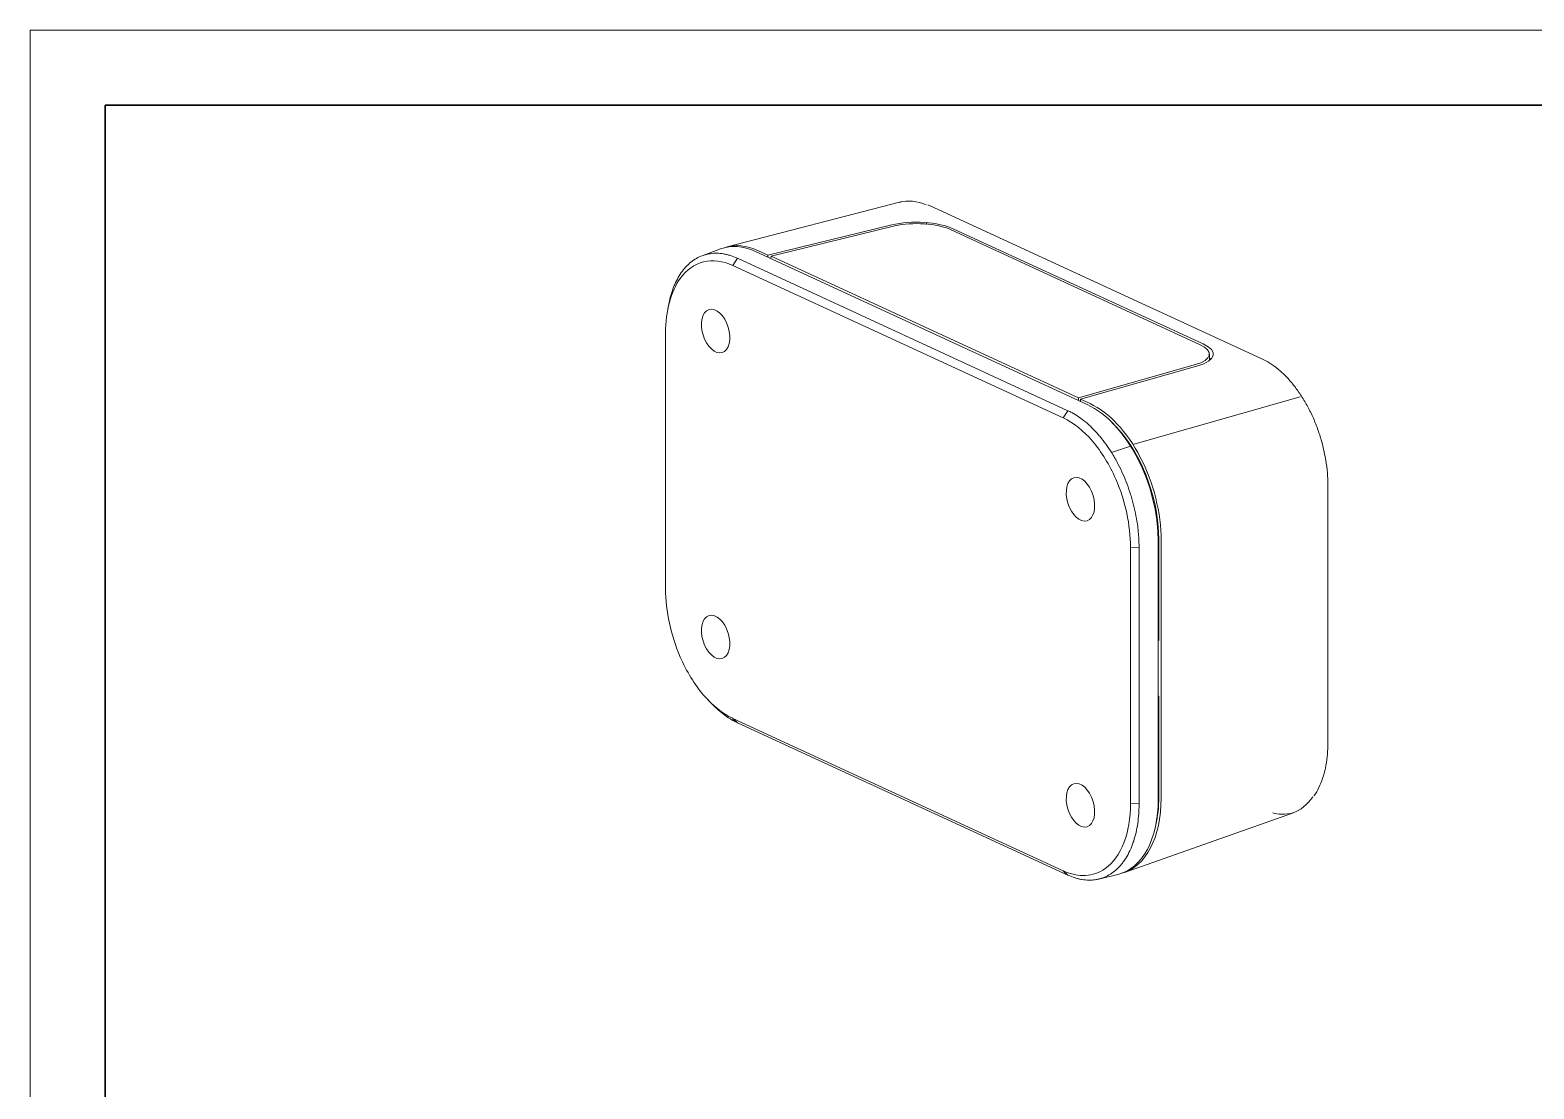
# Model space of a CAD drawing. Header units: millimetres. Extents: x -945 to 945, y -155 to 148.
# Drawn here: x -945.2 to -744.9, y 7.4 to 148.5 of the extents above; entities that cross this region are included whole.
import ezdxf

# ---------------------------------------------------------------- set-up
doc = ezdxf.new("R2010")
doc.units = ezdxf.units.MM
doc.header["$MEASUREMENT"] = 0
doc.layers.add('layer 1', color=7, linetype='Continuous')

msp = doc.modelspace()

# ---------------------------------------------------------------- linework, layer by layer
at = {"layer": 'layer 1', "lineweight": 18}
for points in [[(-525.2319, 148.5), (-525.2319, 148.5), (-945.2319, 148.5), (-945.2319, 148.5)], [(-945.2319, 148.5), (-945.2319, 148.5), (-945.2319, -148.5), (-945.2319, -148.5)]]:
    msp.add_open_spline(points, degree=3, dxfattribs=at)
at = {"layer": 'layer 1', "lineweight": 35}
for points in [[(-935.2319, 138.5), (-935.2319, 138.5), (-935.2319, -138.5), (-935.2319, -138.5)], [(-535.2319, 138.5), (-535.2319, 138.5), (-935.2319, 138.5), (-935.2319, 138.5)]]:
    msp.add_open_spline(points, degree=3, dxfattribs=at)
at = {"layer": 'layer 1', "color": 155, "lineweight": 18}
for points in [[(-829.3933, 125.5509), (-829.3933, 125.5509), (-852.3703, 119.5988), (-852.3703, 119.5988)], [(-825.8389, 125.2264), (-827.0734, 125.7277), (-828.2844, 125.8383), (-829.3934, 125.5509)], [(-825.3113, 125.0693), (-825.3113, 125.0693), (-825.649, 125.2086), (-825.649, 125.2086)], [(-781.126, 104.687), (-781.126, 104.687), (-825.3113, 125.0693), (-825.3113, 125.0693)], [(-846.9377, 118.5138), (-846.9377, 118.5138), (-830.436, 122.5452), (-830.436, 122.5452)], [(-846.5201, 118.3693), (-846.5201, 118.3693), (-830.043, 122.3885), (-830.043, 122.3885)], [(-822.1552, 121.9851), (-824.1969, 122.9269), (-827.8595, 123.1746), (-830.436, 122.5452)], [(-822.5347, 121.8789), (-824.3863, 122.7331), (-827.7065, 122.9584), (-830.043, 122.3885)], [(-822.5347, 121.8789), (-822.5347, 121.8789), (-789.3489, 106.5705), (-789.3489, 106.5705)], [(-822.1552, 121.9851), (-822.1552, 121.9851), (-788.9527, 106.669), (-788.9527, 106.669)], [(-853.2612, 119.3268), (-853.2612, 119.3268), (-855.6732, 118.4322), (-855.6732, 118.4322)], [(-848.5937, 118.9803), (-850.2302, 119.7353), (-851.8383, 119.8546), (-853.2613, 119.3268)], [(-848.2002, 119.0962), (-849.7815, 119.8256), (-851.3377, 119.9619), (-852.7267, 119.4925)], [(-848.5937, 118.9803), (-848.5937, 118.9803), (-804.3969, 98.5926), (-804.3969, 98.5926)], [(-846.9377, 118.5138), (-846.9377, 118.5138), (-848.2002, 119.0962), (-848.2002, 119.0962)], [(-846.9377, 118.2164), (-846.9377, 118.2164), (-846.9377, 118.5138), (-846.9377, 118.5138)], [(-846.5405, 118.0332), (-846.5405, 118.0332), (-846.5201, 118.3693), (-846.5201, 118.3693)], [(-805.5621, 99.4757), (-805.5621, 99.4757), (-846.5201, 118.3693), (-846.5201, 118.3693)], [(-851.6246, 117.1285), (-851.6191, 117.1259), (-851.6135, 117.1234), (-851.608, 117.1208)], [(-851.608, 117.1208), (-851.608, 117.1208), (-807.5875, 96.8145), (-807.5875, 96.8145)], [(-850.9879, 118.0777), (-850.9938, 118.0804), (-850.9996, 118.0831), (-851.0055, 118.0858)], [(-806.9674, 97.7713), (-806.9674, 97.7713), (-850.9879, 118.0777), (-850.9879, 118.0777)], [(-860.2211, 111.5956), (-860.2211, 111.5956), (-860.3322, 110.9745), (-860.3322, 110.9745)], [(-860.5655, 108.1), (-860.5655, 108.1082), (-860.5655, 108.1163), (-860.5655, 108.1245)], [(-860.5655, 74.0484), (-860.5655, 74.0484), (-860.5655, 108.1), (-860.5655, 108.1)], [(-789.9884, 103.9116), (-787.7801, 104.5406), (-787.4972, 105.7164), (-789.3489, 106.5705)], [(-789.6633, 103.737), (-787.2254, 104.4303), (-786.9111, 105.7272), (-788.9527, 106.669)], [(-788.1193, 104.4419), (-788.1193, 104.4419), (-788.1267, 105.3253), (-788.1267, 105.3253)], [(-787.9353, 104.6034), (-787.9908, 104.6618), (-788.0531, 104.7195), (-788.122, 104.7764)], [(-789.9884, 103.9116), (-789.9884, 103.9116), (-805.5621, 99.4757), (-805.5621, 99.4757)], [(-789.6633, 103.737), (-789.6633, 103.737), (-805.2773, 99.2961), (-805.2773, 99.2961)], [(-805.5663, 99.1321), (-805.5663, 99.1321), (-805.5621, 99.4757), (-805.5621, 99.4757)], [(-804.0148, 98.7138), (-804.0148, 98.7138), (-805.2773, 99.2961), (-805.2773, 99.2961)], [(-805.2773, 99.2961), (-805.2773, 99.2961), (-805.2773, 98.9987), (-805.2773, 98.9987)], [(-794.9344, 80.3333), (-794.9344, 88.0097), (-799.169, 96.1811), (-804.3969, 98.5926)], [(-807.5875, 96.8145), (-807.5819, 96.8119), (-807.5764, 96.8093), (-807.5708, 96.8068)], [(-806.9497, 97.7632), (-806.9556, 97.7659), (-806.9615, 97.7686), (-806.9674, 97.7713)], [(-794.8622, 80.5889), (-794.8622, 86.4065), (-797.4113, 92.7394), (-801.1782, 96.2801)], [(-772.3275, 53.5219), (-772.3275, 53.5219), (-772.3275, 87.8156), (-772.3275, 87.8156)], [(-794.9343, 80.3333), (-794.9343, 80.3333), (-794.9343, 46.0227), (-794.9343, 46.0227)], [(-794.8622, 80.5889), (-794.8622, 80.5889), (-794.8622, 67.1495), (-794.8622, 67.1495)], [(-794.5465, 46.1497), (-794.5465, 46.1497), (-794.5465, 80.4433), (-794.5465, 80.4433)], [(-798.6299, 79.554), (-798.6299, 79.5459), (-798.6299, 79.5377), (-798.6299, 79.5296)], [(-798.6299, 79.5296), (-798.6299, 79.5296), (-798.6299, 45.4779), (-798.6299, 45.4779)], [(-797.4872, 79.5038), (-797.4872, 79.5038), (-797.4872, 79.4779), (-797.4872, 79.4779)], [(-797.4872, 45.4263), (-797.4872, 45.4263), (-797.4872, 79.4779), (-797.4872, 79.4779)], [(-860.5655, 74.0239), (-860.5655, 74.0321), (-860.5655, 74.0402), (-860.5655, 74.0484)], [(-794.9344, 67.1274), (-794.9344, 67.1274), (-794.8622, 67.1495), (-794.8622, 67.1495)], [(-854.8885, 59.1899), (-854.8885, 59.1899), (-854.4679, 58.7535), (-854.4679, 58.7535)], [(-794.9344, 59.768), (-794.9344, 59.768), (-794.8622, 59.7347), (-794.8622, 59.7347)], [(-794.8622, 59.7347), (-794.8622, 59.7347), (-794.9344, 59.7126), (-794.9344, 59.7126)], [(-794.8622, 59.7347), (-794.8622, 59.7347), (-794.8622, 46.2953), (-794.8622, 46.2953)], [(-851.608, 56.7634), (-851.6135, 56.766), (-851.6191, 56.7686), (-851.6246, 56.7711)], [(-807.5875, 36.4571), (-807.5875, 36.4571), (-851.608, 56.7634), (-851.608, 56.7634)], [(-851.0055, 56.1937), (-850.9996, 56.191), (-850.9938, 56.1883), (-850.9879, 56.1855)], [(-850.9879, 56.1855), (-850.9879, 56.1855), (-806.9674, 35.8792), (-806.9674, 35.8792)], [(-799.7719, 36.1313), (-796.5689, 37.0113), (-794.5465, 40.8887), (-794.5465, 46.1497)], [(-795.257, 42.5727), (-794.9952, 43.7179), (-794.8622, 44.9722), (-794.8622, 46.2953)], [(-777.0416, 44.147), (-775.9877, 44.5193), (-775.0646, 45.2601), (-774.3295, 46.3235)], [(-800.2991, 35.9725), (-797.0195, 36.7719), (-794.9343, 40.6782), (-794.9343, 46.0227)], [(-799.4218, 36.2411), (-799.4218, 36.2411), (-777.0417, 44.1469), (-777.0417, 44.1469)], [(-798.6299, 45.4779), (-798.6299, 45.4698), (-798.6299, 45.4616), (-798.6299, 45.4535)], [(-797.4872, 45.4263), (-797.4872, 45.4263), (-797.4872, 45.4004), (-797.4872, 45.4004)], [(-807.5708, 36.4494), (-807.5764, 36.452), (-807.5819, 36.4545), (-807.5875, 36.4571)], [(-806.9674, 35.8792), (-806.9615, 35.8765), (-806.9556, 35.8738), (-806.9497, 35.8711)], [(-802.8523, 35.3501), (-802.8523, 35.3501), (-800.2991, 35.9725), (-800.2991, 35.9725)]]:
    msp.add_open_spline(points, degree=3, dxfattribs=at)
at = {"layer": 'layer 1', "color": 155, "lineweight": 13}
for points in [[(-829.2188, 125.5927), (-829.2604, 125.5802), (-829.3017, 125.5672), (-829.3429, 125.5537)], [(-829.2186, 125.5928), (-829.2186, 125.5928), (-829.2188, 125.5927), (-829.2188, 125.5927)], [(-825.8161, 122.8331), (-825.8161, 122.8331), (-825.8161, 122.5973), (-825.8161, 122.5973)], [(-850.9967, 118.0817), (-850.9967, 118.0817), (-851.6163, 117.1247), (-851.6163, 117.1247)], [(-798.3091, 93.2738), (-798.3091, 93.2738), (-776.0048, 99.6307), (-776.0048, 99.6307)], [(-806.9585, 97.7672), (-806.9585, 97.7672), (-807.5791, 96.8106), (-807.5791, 96.8106)], [(-798.615, 93.0317), (-798.615, 93.0317), (-801.1669, 92.2026), (-801.1669, 92.2026)], [(-797.4872, 79.4909), (-797.4872, 79.4909), (-798.6299, 79.5418), (-798.6299, 79.5418)], [(-850.9967, 56.1896), (-850.9967, 56.1896), (-851.6163, 56.7673), (-851.6163, 56.7673)], [(-797.4872, 45.4134), (-797.4872, 45.4134), (-798.6299, 45.4657), (-798.6299, 45.4657)], [(-779.6834, 44.1569), (-779.3075, 44.0655), (-778.9356, 44.0116), (-778.5701, 43.9955)], [(-778.5701, 43.9955), (-777.9826, 43.9696), (-777.4141, 44.0415), (-776.8736, 44.2099)], [(-806.9585, 35.8751), (-806.9585, 35.8751), (-807.5791, 36.4533), (-807.5791, 36.4533)]]:
    msp.add_open_spline(points, degree=3, dxfattribs=at)
at = {"layer": 'layer 1', "color": 155, "lineweight": 18}
for points, knots in [([(-851.0055, 118.0858), (-851.3177, 118.2298), (-851.6284, 118.3507), (-851.938, 118.4487), (-852.0927, 118.4977), (-852.2472, 118.5409), (-852.4014, 118.5784), (-852.4785, 118.5971), (-852.5556, 118.6143), (-852.6322, 118.6301), (-852.7089, 118.6458), (-852.7853, 118.6601), (-852.8614, 118.6728), (-853.1658, 118.7239), (-853.4656, 118.7513), (-853.7608, 118.7555), (-854.056, 118.7597), (-854.3466, 118.7408), (-854.6324, 118.6985), (-854.7753, 118.6774), (-854.917, 118.6504), (-855.0574, 118.6176), (-855.1275, 118.6012), (-855.1974, 118.5833), (-855.267, 118.5639), (-855.3365, 118.5445), (-855.4058, 118.5236), (-855.4744, 118.5013), (-855.7488, 118.4121), (-856.0137, 118.3005), (-856.2696, 118.167), (-856.5255, 118.0335), (-856.7725, 117.8782), (-857.0105, 117.7009), (-857.2486, 117.5237), (-857.4779, 117.3247), (-857.6979, 117.1032), (-857.7529, 117.0478), (-857.8073, 116.991), (-857.8612, 116.9328), (-857.8881, 116.9037), (-857.9149, 116.8743), (-857.9414, 116.8446), (-857.968, 116.8148), (-857.9943, 116.7848), (-858.0205, 116.7545), (-858.1251, 116.6332), (-858.2265, 116.5073), (-858.3246, 116.3769), (-858.5209, 116.116), (-858.7042, 115.837), (-858.875, 115.5401), (-859.0458, 115.2431), (-859.2041, 114.9283), (-859.3499, 114.5952), (-859.4227, 114.4286), (-859.4925, 114.2575), (-859.559, 114.0818), (-859.5922, 113.9939), (-859.6247, 113.9049), (-859.6563, 113.8147), (-859.6879, 113.7245), (-859.7186, 113.6336), (-859.7484, 113.5418), (-859.8673, 113.1748), (-859.9713, 112.7953), (-860.0605, 112.4036), (-860.1211, 112.1382), (-860.1749, 111.8672), (-860.222, 111.5906)], [0, 0, 0, 0, 0.04347826, 0.04347826, 0.04347826, 0.08695652, 0.08695652, 0.08695652, 0.13043478, 0.13043478, 0.13043478, 0.17391304, 0.17391304, 0.17391304, 0.2173913, 0.2173913, 0.2173913, 0.26086957, 0.26086957, 0.26086957, 0.30434783, 0.30434783, 0.30434783, 0.34782609, 0.34782609, 0.34782609, 0.39130435, 0.39130435, 0.39130435, 0.43478261, 0.43478261, 0.43478261, 0.47826087, 0.47826087, 0.47826087, 0.52173913, 0.52173913, 0.52173913, 0.56521739, 0.56521739, 0.56521739, 0.60869565, 0.60869565, 0.60869565, 0.65217391, 0.65217391, 0.65217391, 0.69565217, 0.69565217, 0.69565217, 0.73913043, 0.73913043, 0.73913043, 0.7826087, 0.7826087, 0.7826087, 0.82608696, 0.82608696, 0.82608696, 0.86956522, 0.86956522, 0.86956522, 0.91304348, 0.91304348, 0.91304348, 0.95652174, 0.95652174, 0.95652174, 1, 1, 1, 1]), ([(-860.5655, 108.1245), (-860.5636, 109.5966), (-860.3917, 110.9891), (-860.0598, 112.2252), (-859.7279, 113.4614), (-859.2359, 114.5412), (-858.6105, 115.4029), (-857.7767, 116.5518), (-856.7057, 117.313), (-855.5021, 117.6105), (-854.2985, 117.908), (-852.9622, 117.7419), (-851.6246, 117.1285)], [0, 0, 0, 0, 0.25, 0.25, 0.25, 0.5, 0.5, 0.5, 0.75, 0.75, 0.75, 1, 1, 1, 1]), ([(-854.7762, 111.2592), (-855.7033, 110.9759), (-856.0623, 109.4618), (-855.5782, 107.8772), (-855.0941, 106.2927), (-853.9501, 105.2378), (-853.0231, 105.521), (-852.096, 105.8042), (-851.737, 107.3184), (-852.2211, 108.9029), (-852.7052, 110.4875), (-853.8492, 111.5424), (-854.7762, 111.2592)], [0, 0, 0, 0, 0.25, 0.25, 0.25, 0.5, 0.5, 0.5, 0.75, 0.75, 0.75, 1, 1, 1, 1]), ([(-772.3275, 87.8156), (-772.3275, 88.1001), (-772.3339, 88.3866), (-772.3467, 88.6754), (-772.371, 89.2232), (-772.4184, 89.7797), (-772.4884, 90.3397), (-772.5584, 90.8995), (-772.6511, 91.4628), (-772.7656, 92.0254), (-772.88, 92.5878), (-773.0164, 93.1496), (-773.1735, 93.7064), (-773.3306, 94.2632), (-773.5086, 94.8149), (-773.7059, 95.3573), (-773.9033, 95.8999), (-774.1202, 96.4332), (-774.3548, 96.9531), (-774.5895, 97.4732), (-774.842, 97.98), (-775.1104, 98.4694), (-775.379, 98.9593), (-775.6635, 99.4318), (-775.9618, 99.8834), (-776.2605, 100.3354), (-776.5729, 100.7665), (-776.897, 101.1733), (-777.2214, 101.5806), (-777.5575, 101.9636), (-777.9027, 102.3193), (-778.2484, 102.6754), (-778.6033, 103.0042), (-778.9651, 103.3032), (-779.3274, 103.6025), (-779.6967, 103.8719), (-780.0696, 104.1086), (-780.4183, 104.3298), (-780.77, 104.5223), (-781.126, 104.687)], [0, 0, 0, 0, 0.07692308, 0.07692308, 0.07692308, 0.15384615, 0.15384615, 0.15384615, 0.23076923, 0.23076923, 0.23076923, 0.30769231, 0.30769231, 0.30769231, 0.38461538, 0.38461538, 0.38461538, 0.46153846, 0.46153846, 0.46153846, 0.53846154, 0.53846154, 0.53846154, 0.61538462, 0.61538462, 0.61538462, 0.69230769, 0.69230769, 0.69230769, 0.76923077, 0.76923077, 0.76923077, 0.84615385, 0.84615385, 0.84615385, 0.92307692, 0.92307692, 0.92307692, 1, 1, 1, 1]), ([(-794.5465, 80.4433), (-794.5465, 84.1306), (-795.5441, 88.127), (-797.3197, 91.5533), (-799.0954, 94.9797), (-801.5037, 97.5554), (-804.0148, 98.7138)], [0, 0, 0, 0, 0.5, 0.5, 0.5, 1, 1, 1, 1]), ([(-807.5708, 96.8068), (-806.2333, 96.1861), (-804.8969, 95.1194), (-803.6933, 93.7115), (-802.4897, 92.3035), (-801.4188, 90.5543), (-800.5849, 88.6361), (-799.9596, 87.1975), (-799.4676, 85.6637), (-799.1356, 84.1213), (-798.8037, 82.5789), (-798.6318, 81.0279), (-798.6299, 79.554)], [0, 0, 0, 0, 0.25, 0.25, 0.25, 0.5, 0.5, 0.5, 0.75, 0.75, 0.75, 1, 1, 1, 1]), ([(-797.4872, 79.5038), (-797.4872, 79.9622), (-797.5025, 80.426), (-797.533, 80.8951), (-797.5483, 81.1296), (-797.5674, 81.3655), (-797.5904, 81.6026), (-797.6019, 81.7212), (-797.6143, 81.8402), (-797.6277, 81.959), (-797.6411, 82.0778), (-797.6554, 82.1966), (-797.6707, 82.3154), (-797.7316, 82.7905), (-797.8072, 83.2652), (-797.8971, 83.7397), (-797.9869, 84.2141), (-798.091, 84.6883), (-798.2094, 85.1621), (-798.2685, 85.3991), (-798.3313, 85.6359), (-798.3978, 85.8727), (-798.431, 85.9911), (-798.4652, 86.1095), (-798.5003, 86.2278), (-798.5353, 86.3462), (-798.5714, 86.4646), (-798.6082, 86.5823), (-798.7553, 87.0534), (-798.9149, 87.5164), (-799.0865, 87.9716), (-799.2581, 88.4268), (-799.4417, 88.8743), (-799.6369, 89.3141), (-799.8322, 89.7539), (-800.0393, 90.186), (-800.2587, 90.6101), (-800.3136, 90.7161), (-800.3692, 90.8216), (-800.4257, 90.9266), (-800.4539, 90.9792), (-800.4823, 91.0316), (-800.5108, 91.0837), (-800.5394, 91.1358), (-800.5681, 91.1877), (-800.5969, 91.2394), (-800.7121, 91.446), (-800.8296, 91.6488), (-800.9492, 91.848), (-801.1884, 92.2462), (-801.4362, 92.6297), (-801.6924, 92.9987), (-801.9486, 93.3677), (-802.2133, 93.7221), (-802.4861, 94.0619), (-802.6226, 94.2318), (-802.7611, 94.398), (-802.9016, 94.5605), (-802.9719, 94.6418), (-803.0427, 94.7221), (-803.114, 94.8015), (-803.1853, 94.8808), (-803.2569, 94.9589), (-803.3286, 95.0357), (-803.6157, 95.343), (-803.9064, 95.6301), (-804.201, 95.8975), (-804.4956, 96.1648), (-804.794, 96.4125), (-805.0963, 96.6404), (-805.3986, 96.8684), (-805.7048, 97.0766), (-806.0148, 97.2645), (-806.0536, 97.288), (-806.0924, 97.3111), (-806.1312, 97.334), (-806.1701, 97.3568), (-806.2091, 97.3794), (-806.248, 97.4015), (-806.3259, 97.4459), (-806.4038, 97.4889), (-806.4817, 97.5304), (-806.6376, 97.6136), (-806.7936, 97.6912), (-806.9497, 97.7632)], [0, 0, 0, 0, 0.03571429, 0.03571429, 0.03571429, 0.07142857, 0.07142857, 0.07142857, 0.10714286, 0.10714286, 0.10714286, 0.14285714, 0.14285714, 0.14285714, 0.17857143, 0.17857143, 0.17857143, 0.21428571, 0.21428571, 0.21428571, 0.25, 0.25, 0.25, 0.28571429, 0.28571429, 0.28571429, 0.32142857, 0.32142857, 0.32142857, 0.35714286, 0.35714286, 0.35714286, 0.39285714, 0.39285714, 0.39285714, 0.42857143, 0.42857143, 0.42857143, 0.46428571, 0.46428571, 0.46428571, 0.5, 0.5, 0.5, 0.53571429, 0.53571429, 0.53571429, 0.57142857, 0.57142857, 0.57142857, 0.60714286, 0.60714286, 0.60714286, 0.64285714, 0.64285714, 0.64285714, 0.67857143, 0.67857143, 0.67857143, 0.71428571, 0.71428571, 0.71428571, 0.75, 0.75, 0.75, 0.78571429, 0.78571429, 0.78571429, 0.82142857, 0.82142857, 0.82142857, 0.85714286, 0.85714286, 0.85714286, 0.89285714, 0.89285714, 0.89285714, 0.92857143, 0.92857143, 0.92857143, 0.96428571, 0.96428571, 0.96428571, 1, 1, 1, 1]), ([(-806.1724, 88.8385), (-807.0994, 88.5553), (-807.4585, 87.0412), (-806.9743, 85.4566), (-806.4902, 83.8721), (-805.3462, 82.8172), (-804.4192, 83.1004), (-803.4922, 83.3836), (-803.1331, 84.8978), (-803.6172, 86.4823), (-804.1014, 88.0669), (-805.2453, 89.1218), (-806.1724, 88.8385)], [0, 0, 0, 0, 0.25, 0.25, 0.25, 0.5, 0.5, 0.5, 0.75, 0.75, 0.75, 1, 1, 1, 1]), ([(-851.6246, 56.7711), (-852.9622, 57.3918), (-854.2985, 58.4585), (-855.5021, 59.8664), (-856.7057, 61.2744), (-857.7767, 63.0236), (-858.6105, 64.9418), (-859.2359, 66.3804), (-859.7279, 67.9142), (-860.0598, 69.4566), (-860.3917, 70.999), (-860.5636, 72.55), (-860.5655, 74.0239)], [0, 0, 0, 0, 0.25, 0.25, 0.25, 0.5, 0.5, 0.5, 0.75, 0.75, 0.75, 1, 1, 1, 1]), ([(-854.7762, 70.4775), (-855.7033, 70.1943), (-856.0623, 68.6802), (-855.5782, 67.0956), (-855.0941, 65.5111), (-853.9501, 64.4561), (-853.0231, 64.7394), (-852.096, 65.0226), (-851.737, 66.5367), (-852.2211, 68.1213), (-852.7052, 69.7058), (-853.8492, 70.7608), (-854.7762, 70.4775)], [0, 0, 0, 0, 0.25, 0.25, 0.25, 0.5, 0.5, 0.5, 0.75, 0.75, 0.75, 1, 1, 1, 1]), ([(-854.4716, 58.7573), (-854.2346, 58.5114), (-853.9949, 58.279), (-853.7529, 58.0598), (-853.4578, 57.7926), (-853.1591, 57.545), (-852.8569, 57.317), (-852.5547, 57.0891), (-852.249, 56.8807), (-851.9394, 56.6927), (-851.9007, 56.6692), (-851.862, 56.646), (-851.8232, 56.6231), (-851.7844, 56.6002), (-851.7455, 56.5777), (-851.7066, 56.5555), (-851.6288, 56.5111), (-851.551, 56.4681), (-851.4732, 56.4265), (-851.3175, 56.3433), (-851.1616, 56.2657), (-851.0055, 56.1937)], [0, 0, 0, 0, 0.14285714, 0.14285714, 0.14285714, 0.28571429, 0.28571429, 0.28571429, 0.42857143, 0.42857143, 0.42857143, 0.57142857, 0.57142857, 0.57142857, 0.71428571, 0.71428571, 0.71428571, 0.85714286, 0.85714286, 0.85714286, 1, 1, 1, 1]), ([(-774.1837, 46.4358), (-774.1748, 46.4468), (-774.1658, 46.4578), (-774.1569, 46.4689), (-773.9125, 46.7757), (-773.7179, 47.1541), (-773.5359, 47.545), (-773.3525, 47.9389), (-773.1819, 48.3456), (-773.0353, 48.7772), (-772.8881, 49.2106), (-772.765, 49.6691), (-772.664, 50.1453), (-772.5628, 50.6222), (-772.4838, 51.1167), (-772.428, 51.6265), (-772.3751, 52.1096), (-772.3431, 52.6064), (-772.332, 53.1125), (-772.329, 53.2483), (-772.3275, 53.3847), (-772.3275, 53.5219)], [0, 0, 0, 0, 0.14285714, 0.14285714, 0.14285714, 0.28571429, 0.28571429, 0.28571429, 0.42857143, 0.42857143, 0.42857143, 0.57142857, 0.57142857, 0.57142857, 0.71428571, 0.71428571, 0.71428571, 0.85714286, 0.85714286, 0.85714286, 1, 1, 1, 1]), ([(-806.1724, 48.0569), (-807.0994, 47.7737), (-807.4585, 46.2595), (-806.9743, 44.675), (-806.4902, 43.0904), (-805.3462, 42.0355), (-804.4192, 42.3188), (-803.4922, 42.602), (-803.1331, 44.1161), (-803.6172, 45.7007), (-804.1014, 47.2852), (-805.2453, 48.3402), (-806.1724, 48.0569)], [0, 0, 0, 0, 0.25, 0.25, 0.25, 0.5, 0.5, 0.5, 0.75, 0.75, 0.75, 1, 1, 1, 1]), ([(-798.6299, 45.4535), (-798.6324, 43.4906), (-798.9391, 41.6699), (-799.5198, 40.1704), (-800.1005, 38.671), (-800.9553, 37.4928), (-801.9998, 36.7502), (-802.7831, 36.1933), (-803.673, 35.8814), (-804.6192, 35.8304), (-805.5653, 35.7795), (-806.5676, 35.9894), (-807.5708, 36.4494)], [0, 0, 0, 0, 0.25, 0.25, 0.25, 0.5, 0.5, 0.5, 0.75, 0.75, 0.75, 1, 1, 1, 1]), ([(-806.9497, 35.8711), (-806.6375, 35.727), (-806.3264, 35.6062), (-806.0165, 35.5084), (-805.8616, 35.4594), (-805.7069, 35.4163), (-805.5526, 35.3789), (-805.4755, 35.3602), (-805.3984, 35.3429), (-805.3217, 35.3272), (-805.2449, 35.3115), (-805.1685, 35.2972), (-805.0924, 35.2844), (-804.788, 35.2334), (-804.4886, 35.2059), (-804.1937, 35.2016), (-803.8989, 35.1972), (-803.6087, 35.2161), (-803.3231, 35.2582), (-803.1804, 35.2793), (-803.0388, 35.3062), (-802.8984, 35.3391), (-802.8282, 35.3555), (-802.7583, 35.3734), (-802.6888, 35.3928), (-802.6192, 35.4122), (-802.5499, 35.4331), (-802.4813, 35.4554), (-802.2067, 35.5446), (-801.9416, 35.6564), (-801.6855, 35.7899), (-801.4295, 35.9235), (-801.1825, 36.0789), (-800.9442, 36.2562), (-800.706, 36.4334), (-800.4765, 36.6325), (-800.2565, 36.854), (-800.2015, 36.9093), (-800.1471, 36.9661), (-800.0932, 37.0243), (-800.0663, 37.0534), (-800.0396, 37.0828), (-800.013, 37.1125), (-799.9865, 37.1423), (-799.9601, 37.1723), (-799.934, 37.2026), (-799.8294, 37.3238), (-799.7282, 37.4497), (-799.6301, 37.5801), (-799.434, 37.8409), (-799.2507, 38.1199), (-799.0801, 38.4168), (-798.9094, 38.7137), (-798.7514, 39.0285), (-798.6058, 39.3616), (-798.533, 39.5281), (-798.4634, 39.6992), (-798.3968, 39.8749), (-798.3636, 39.9628), (-798.3311, 40.0519), (-798.2994, 40.1421), (-798.2677, 40.2322), (-798.237, 40.3232), (-798.2072, 40.415), (-798.088, 40.7821), (-797.9836, 41.1617), (-797.894, 41.5534), (-797.8043, 41.9452), (-797.7293, 42.3491), (-797.6691, 42.7651), (-797.6088, 43.1811), (-797.5633, 43.6092), (-797.5329, 44.0498), (-797.5291, 44.1049), (-797.5255, 44.1602), (-797.5222, 44.2156), (-797.5188, 44.2711), (-797.5157, 44.3268), (-797.5129, 44.3826), (-797.5072, 44.4942), (-797.5024, 44.6063), (-797.4986, 44.7188), (-797.491, 44.944), (-797.4872, 45.1712), (-797.4872, 45.4004)], [0, 0, 0, 0, 0.03571429, 0.03571429, 0.03571429, 0.07142857, 0.07142857, 0.07142857, 0.10714286, 0.10714286, 0.10714286, 0.14285714, 0.14285714, 0.14285714, 0.17857143, 0.17857143, 0.17857143, 0.21428571, 0.21428571, 0.21428571, 0.25, 0.25, 0.25, 0.28571429, 0.28571429, 0.28571429, 0.32142857, 0.32142857, 0.32142857, 0.35714286, 0.35714286, 0.35714286, 0.39285714, 0.39285714, 0.39285714, 0.42857143, 0.42857143, 0.42857143, 0.46428571, 0.46428571, 0.46428571, 0.5, 0.5, 0.5, 0.53571429, 0.53571429, 0.53571429, 0.57142857, 0.57142857, 0.57142857, 0.60714286, 0.60714286, 0.60714286, 0.64285714, 0.64285714, 0.64285714, 0.67857143, 0.67857143, 0.67857143, 0.71428571, 0.71428571, 0.71428571, 0.75, 0.75, 0.75, 0.78571429, 0.78571429, 0.78571429, 0.82142857, 0.82142857, 0.82142857, 0.85714286, 0.85714286, 0.85714286, 0.89285714, 0.89285714, 0.89285714, 0.92857143, 0.92857143, 0.92857143, 0.96428571, 0.96428571, 0.96428571, 1, 1, 1, 1])]:
    msp.add_open_spline(points, degree=3, knots=knots, dxfattribs=at)

doc.saveas('drawing.dxf')
